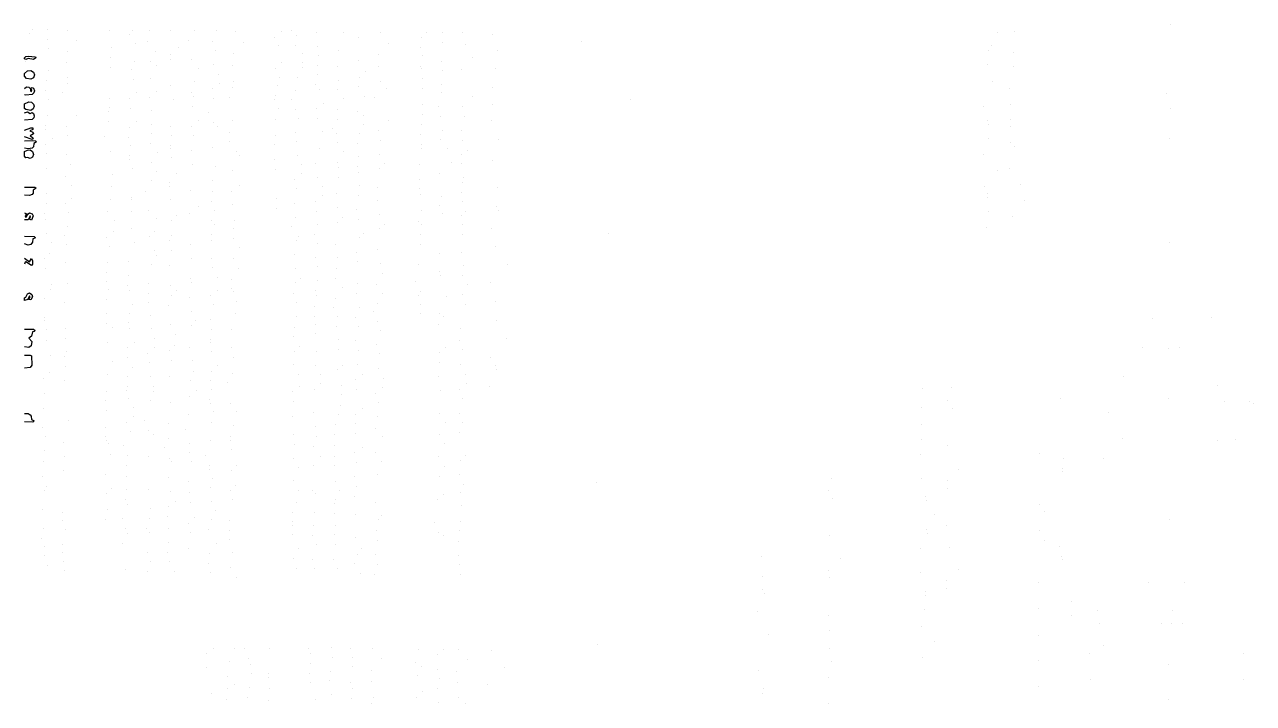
# Model space of a CAD drawing. Header units: inches. Extents: x 0 to 47.5, y 0 to 66.4.
# Drawn here: x 0 to 11.86, y 51.41 to 57.97 of the extents above; entities that cross this region are included whole.
import ezdxf

# ---------------------------------------------------------------- set-up
doc = ezdxf.new("R2010")
doc.units = ezdxf.units.IN
doc.header["$MEASUREMENT"] = 0
doc.layers.add('AIRFOILS_RIBS', color=3, linetype='CONTINUOUS')
doc.layers.add('TAIL_HORIZONTAL', color=4, linetype='CONTINUOUS')

msp = doc.modelspace()

# ---------------------------------------------------------------- linework, layer by layer
at = {"layer": 'AIRFOILS_RIBS'}
for points in [[(0.0778, 57.92), (0.0778, 57.92)], [(0.2249, 57.92), (0.2249, 57.92)], [(0.419, 57.9133), (0.419, 57.9133)], [(0.8191, 57.9067), (0.8191, 57.9067)], [(1.0401, 57.9067), (1.0401, 57.9067)], [(1.2093, 57.9067), (1.2093, 57.9067)], [(1.412, 57.9067), (1.412, 57.9067)], [(1.6393, 57.9067), (1.6393, 57.9067)], [(1.8556, 57.9067), (1.8556, 57.9067)], [(2.0317, 57.9), (2.0317, 57.9)], [(2.4846, 57.9), (2.4846, 57.9)], [(2.5798, 57.9067), (2.5798, 57.9067)], [(0.0433, 57.88), (0.0433, 57.88)], [(0.2199, 57.8267), (0.2199, 57.8267)], [(0.5051, 57.8133), (0.5051, 57.8133)], [(1.0154, 57.8667), (1.0154, 57.8667)], [(1.0734, 57.78), (1.0734, 57.78)], [(1.1905, 57.8), (1.1905, 57.8)], [(1.5859, 57.8133), (1.5859, 57.8133)], [(1.8149, 57.8067), (1.8149, 57.8067)], [(2.1091, 57.7933), (2.1091, 57.7933)], [(2.417, 57.8467), (2.417, 57.8467)], [(2.6275, 57.86), (2.6275, 57.86)], [(2.8184, 57.8933), (2.8184, 57.8933)], [(3.08, 57.8933), (3.08, 57.8933)], [(3.224, 57.84), (3.224, 57.84)], [(3.4353, 57.8933), (3.4353, 57.8933)], [(3.5168, 57.7867), (3.5168, 57.7867)], [(3.8345, 57.84), (3.8345, 57.84)], [(3.8809, 57.8867), (3.8809, 57.8867)], [(4.0303, 57.7933), (4.0303, 57.7933)], [(4.0327, 57.8867), (4.0327, 57.8867)], [(4.2235, 57.8867), (4.2235, 57.8867)], [(4.5167, 57.8733), (4.5167, 57.8733)], [(5.3784, 57.8067), (5.3784, 57.8067)], [(0, 57.647), (0.0133, 57.6588), (0.0333, 57.6624), (0.1067, 57.6556), (0.1101, 57.6467), (0.0867, 57.6311), (0.0333, 57.64), (0.0133, 57.6303), (0, 57.6356)], [(0.2269, 57.7333), (0.2269, 57.7333)], [(0.4139, 57.7067), (0.4139, 57.7067)], [(0.8377, 57.7467), (0.8377, 57.7467)], [(1.2607, 57.7067), (1.2607, 57.7067)], [(1.4127, 57.68), (1.4127, 57.68)], [(1.4899, 57.7467), (1.4899, 57.7467)], [(1.8394, 57.72), (1.8394, 57.72)], [(2.0163, 57.6867), (2.0163, 57.6867)], [(2.4478, 57.76), (2.4478, 57.76)], [(2.6201, 57.7667), (2.6201, 57.7667)], [(2.6816, 57.6867), (2.6816, 57.6867)], [(2.8324, 57.7533), (2.8324, 57.7533)], [(2.8329, 57.6667), (2.8329, 57.6667)], [(3.0273, 57.72), (3.0273, 57.72)], [(3.4149, 57.6733), (3.4149, 57.6733)], [(3.8252, 57.7467), (3.8252, 57.7467)], [(3.8398, 57.6667), (3.8398, 57.6667)], [(4.2548, 57.7733), (4.2548, 57.7733)], [(4.5623, 57.72), (4.5623, 57.72)], [(0.0126, 57.6133), (0.0126, 57.6133)], [(0.4068, 57.6), (0.4068, 57.6)], [(0.8265, 57.6467), (0.8265, 57.6467)], [(0.8323, 57.5533), (0.8323, 57.5533)], [(1.0615, 57.6133), (1.0615, 57.6133)], [(1.2113, 57.6067), (1.2113, 57.6067)], [(1.2724, 57.5733), (1.2724, 57.5733)], [(1.412, 57.6267), (1.412, 57.6267)], [(1.6095, 57.6267), (1.6095, 57.6267)], [(1.6783, 57.5467), (1.6783, 57.5467)], [(1.8247, 57.58), (1.8247, 57.58)], [(2.0096, 57.5733), (2.0096, 57.5733)], [(2.4231, 57.5467), (2.4231, 57.5467)], [(2.4847, 57.6), (2.4847, 57.6)], [(2.6807, 57.5533), (2.6807, 57.5533)], [(2.6853, 57.6), (2.6853, 57.6)], [(2.8263, 57.5733), (2.8263, 57.5733)], [(3.0165, 57.5667), (3.0165, 57.5667)], [(3.2279, 57.62), (3.2279, 57.62)], [(3.417, 57.5667), (3.417, 57.5667)], [(3.8176, 57.5667), (3.8176, 57.5667)], [(3.8358, 57.54), (3.8358, 57.54)], [(4.0204, 57.6067), (4.0204, 57.6067)], [(4.3222, 57.6467), (4.3222, 57.6467)], [(4.5476, 57.54), (4.5476, 57.54)], [(0, 57.4941), (0.0267, 57.5214), (0.06, 57.5226), (0.0867, 57.5058), (0.0956, 57.48), (0.0859, 57.4533), (0.06, 57.4402), (0.02, 57.4468), (0, 57.4688)], [(0.2159, 57.4267), (0.2159, 57.4267)], [(0.2288, 57.5267), (0.2288, 57.5267)], [(0.4138, 57.4533), (0.4138, 57.4533)], [(1.0329, 57.5333), (1.0329, 57.5333)], [(1.0496, 57.44), (1.0496, 57.44)], [(1.2135, 57.4467), (1.2135, 57.4467)], [(1.8756, 57.4867), (1.8756, 57.4867)], [(2.4585, 57.4533), (2.4585, 57.4533)], [(2.6359, 57.46), (2.6359, 57.46)], [(2.8289, 57.4867), (2.8289, 57.4867)], [(3.0282, 57.4267), (3.0282, 57.4267)], [(3.2291, 57.46), (3.2291, 57.46)], [(3.2868, 57.5133), (3.2868, 57.5133)], [(3.4378, 57.42), (3.4378, 57.42)], [(3.8398, 57.4467), (3.8398, 57.4467)], [(4.0363, 57.52), (4.0363, 57.52)], [(4.2227, 57.5333), (4.2227, 57.5333)], [(0.2019, 57.3333), (0.2019, 57.3333)], [(0.3673, 57.3067), (0.3673, 57.3067)], [(0.4167, 57.4), (0.4167, 57.4)], [(1.0785, 57.3067), (1.0785, 57.3067)], [(1.278, 57.32), (1.278, 57.32)], [(1.4099, 57.38), (1.4099, 57.38)], [(1.6128, 57.3133), (1.6128, 57.3133)], [(1.6431, 57.4133), (1.6431, 57.4133)], [(1.8108, 57.3467), (1.8108, 57.3467)], [(1.8805, 57.4), (1.8805, 57.4)], [(2.0077, 57.36), (2.0077, 57.36)], [(2.0151, 57.4133), (2.0151, 57.4133)], [(2.4415, 57.38), (2.4415, 57.38)], [(2.62, 57.3267), (2.62, 57.3267)], [(2.8131, 57.3867), (2.8131, 57.3867)], [(2.8487, 57.34), (2.8487, 57.34)], [(3.0245, 57.34), (3.0245, 57.34)], [(3.2228, 57.3667), (3.2228, 57.3667)], [(3.4946, 57.3533), (3.4946, 57.3533)], [(3.8383, 57.3467), (3.8383, 57.3467)], [(4.0208, 57.3067), (4.0208, 57.3067)], [(4.0229, 57.3867), (4.0229, 57.3867)], [(4.5149, 57.36), (4.5149, 57.36)], [(0, 57.201), (0.04, 57.2212), (0.0667, 57.2186), (0.0867, 57.1999), (0.0927, 57.18), (0.0838, 57.1533), (0.06, 57.1379), (0.0133, 57.1453), (0, 57.1578)], [(0.233, 57.2467), (0.233, 57.2467)], [(0.8192, 57.2533), (0.8192, 57.2533)], [(1.0097, 57.2533), (1.0097, 57.2533)], [(1.2108, 57.2667), (1.2108, 57.2667)], [(1.4348, 57.24), (1.4348, 57.24)], [(1.6283, 57.2733), (1.6283, 57.2733)], [(1.826, 57.2533), (1.826, 57.2533)], [(1.974, 57.2667), (1.974, 57.2667)], [(2.4157, 57.24), (2.4157, 57.24)], [(2.4208, 57.28), (2.4208, 57.28)], [(2.5805, 57.24), (2.5805, 57.24)], [(2.8833, 57.2067), (2.8833, 57.2067)], [(3.0819, 57.2533), (3.0819, 57.2533)], [(3.2814, 57.2733), (3.2814, 57.2733)], [(3.3792, 57.2667), (3.3792, 57.2667)], [(3.8371, 57.1933), (3.8371, 57.1933)], [(4.3198, 57.2733), (4.3198, 57.2733)], [(4.5149, 57.1933), (4.5149, 57.1933)], [(5.8533, 57.2475), (5.8533, 57.2475)], [(0.2187, 57.0933), (0.2187, 57.0933)], [(0.5027, 57.0867), (0.5027, 57.0867)], [(0.8092, 57.1267), (0.8092, 57.1267)], [(0.8187, 57.1667), (0.8187, 57.1667)], [(1.026, 57.16), (1.026, 57.16)], [(1.221, 57.1333), (1.221, 57.1333)], [(1.623, 57.18), (1.623, 57.18)], [(1.7793, 57.12), (1.7793, 57.12)], [(2.4468, 57.1533), (2.4468, 57.1533)], [(2.6144, 57.1467), (2.6144, 57.1467)], [(2.8148, 57.1533), (2.8148, 57.1533)], [(3.018, 57.1467), (3.018, 57.1467)], [(3.2136, 57.1267), (3.2136, 57.1267)], [(3.2755, 57.0867), (3.2755, 57.0867)], [(3.8388, 57.1), (3.8388, 57.1)], [(3.9918, 57.18), (3.9918, 57.18)], [(4.0145, 57.08), (4.0145, 57.08)], [(4.2257, 57.1733), (4.2257, 57.1733)], [(4.2451, 57.08), (4.2451, 57.08)], [(0.2008, 56.9533), (0.2008, 56.9533)], [(0.2048, 56.9933), (0.2048, 56.9933)], [(0.4008, 56.98), (0.4008, 56.98)], [(0.8057, 57.0267), (0.8057, 57.0267)], [(1.0165, 56.9733), (1.0165, 56.9733)], [(1.079, 57.0267), (1.079, 57.0267)], [(1.2285, 57), (1.2285, 57)], [(1.4042, 56.9867), (1.4042, 56.9867)], [(1.6086, 56.9867), (1.6086, 56.9867)], [(1.6779, 57.04), (1.6779, 57.04)], [(1.8192, 57.02), (1.8192, 57.02)], [(1.863, 56.98), (1.863, 56.98)], [(2.0038, 57.04), (2.0038, 57.04)], [(2.4249, 57.0533), (2.4249, 57.0533)], [(2.6449, 57.06), (2.6449, 57.06)], [(2.828, 57.06), (2.828, 57.06)], [(2.9758, 56.9667), (2.9758, 56.9667)], [(3.0245, 57.0533), (3.0245, 57.0533)], [(3.2697, 57), (3.2697, 57)], [(3.515, 57.04), (3.515, 57.04)], [(3.8282, 57), (3.8282, 57)], [(4.0353, 56.9467), (4.0353, 56.9467)], [(4.51, 57.04), (4.51, 57.04)], [(0.2702, 56.8667), (0.2702, 56.8667)], [(0.4136, 56.8933), (0.4136, 56.8933)], [(0.7729, 56.8867), (0.7729, 56.8867)], [(1.0078, 56.88), (1.0078, 56.88)], [(1.2224, 56.9133), (1.2224, 56.9133)], [(1.4227, 56.9), (1.4227, 56.9)], [(1.6275, 56.8933), (1.6275, 56.8933)], [(1.9736, 56.9267), (1.9736, 56.9267)], [(1.9759, 56.8333), (1.9759, 56.8333)], [(2.4195, 56.9), (2.4195, 56.9)], [(2.6114, 56.9267), (2.6114, 56.9267)], [(2.6268, 56.84), (2.6268, 56.84)], [(2.8762, 56.9333), (2.8762, 56.9333)], [(3.0155, 56.9133), (3.0155, 56.9133)], [(3.0242, 56.8267), (3.0242, 56.8267)], [(3.2355, 56.92), (3.2355, 56.92)], [(3.4182, 56.94), (3.4182, 56.94)], [(3.4346, 56.8467), (3.4346, 56.8467)], [(3.8204, 56.9067), (3.8204, 56.9067)], [(4.0179, 56.8533), (4.0179, 56.8533)], [(4.2195, 56.94), (4.2195, 56.94)], [(4.2313, 56.8467), (4.2313, 56.8467)], [(4.579, 56.8533), (4.579, 56.8533)], [(0, 56.7407), (0.0267, 56.7558), (0.0533, 56.7567), (0.0766, 56.74), (0.0874, 56.7133), (0.0768, 56.6867), (0.0533, 56.6735), (0.0267, 56.684), (0.0133, 56.6803), (0, 56.6952)], [(0.2016, 56.8133), (0.2016, 56.8133)], [(0.2122, 56.72), (0.2122, 56.72)], [(0.4063, 56.7133), (0.4063, 56.7133)], [(0.8247, 56.74), (0.8247, 56.74)], [(1.0264, 56.8), (1.0264, 56.8)], [(1.213, 56.82), (1.213, 56.82)], [(1.2794, 56.7333), (1.2794, 56.7333)], [(1.4048, 56.8), (1.4048, 56.8)], [(1.412, 56.7667), (1.412, 56.7667)], [(1.6123, 56.7467), (1.6123, 56.7467)], [(1.8183, 56.78), (1.8183, 56.78)], [(2.0446, 56.74), (2.0446, 56.74)], [(2.4116, 56.8067), (2.4116, 56.8067)], [(2.8452, 56.7733), (2.8452, 56.7733)], [(3.0806, 56.74), (3.0806, 56.74)], [(3.2174, 56.82), (3.2174, 56.82)], [(3.4218, 56.7133), (3.4218, 56.7133)], [(3.8291, 56.7733), (3.8291, 56.7733)], [(3.8354, 56.8133), (3.8354, 56.8133)], [(4.0842, 56.7667), (4.0842, 56.7667)], [(4.2204, 56.7133), (4.2204, 56.7133)], [(4.2787, 56.7533), (4.2787, 56.7533)], [(0.4453, 56.62), (0.4453, 56.62)], [(1.0124, 56.7067), (1.0124, 56.7067)], [(1.0149, 56.6667), (1.0149, 56.6667)], [(1.2206, 56.64), (1.2206, 56.64)], [(1.4165, 56.6867), (1.4165, 56.6867)], [(1.6213, 56.6133), (1.6213, 56.6133)], [(1.841, 56.6), (1.841, 56.6)], [(2.0726, 56.7067), (2.0726, 56.7067)], [(2.4115, 56.66), (2.4115, 56.66)], [(2.6332, 56.7067), (2.6332, 56.7067)], [(2.6761, 56.6133), (2.6761, 56.6133)], [(2.8132, 56.6267), (2.8132, 56.6267)], [(3.0218, 56.6333), (3.0218, 56.6333)], [(3.2107, 56.5933), (3.2107, 56.5933)], [(3.2194, 56.6933), (3.2194, 56.6933)], [(3.4726, 56.6267), (3.4726, 56.6267)], [(3.8162, 56.62), (3.8162, 56.62)], [(4.1195, 56.6333), (4.1195, 56.6333)], [(4.2191, 56.6267), (4.2191, 56.6267)], [(4.517, 56.6533), (4.517, 56.6533)], [(0.2084, 56.5733), (0.2084, 56.5733)], [(0.3965, 56.5), (0.3965, 56.5)], [(0.8446, 56.52), (0.8446, 56.52)], [(1.0394, 56.58), (1.0394, 56.58)], [(1.272, 56.5467), (1.272, 56.5467)], [(1.4714, 56.5333), (1.4714, 56.5333)], [(2.0097, 56.56), (2.0097, 56.56)], [(2.4221, 56.5667), (2.4221, 56.5667)], [(2.6095, 56.4733), (2.6095, 56.4733)], [(2.6758, 56.5267), (2.6758, 56.5267)], [(2.8263, 56.4933), (2.8263, 56.4933)], [(3.0275, 56.5867), (3.0275, 56.5867)], [(3.0338, 56.4933), (3.0338, 56.4933)], [(3.2263, 56.54), (3.2263, 56.54)], [(3.4234, 56.58), (3.4234, 56.58)], [(3.8153, 56.4733), (3.8153, 56.4733)], [(4.0095, 56.5267), (4.0095, 56.5267)], [(4.2397, 56.4867), (4.2397, 56.4867)], [(0.4567, 56.4133), (0.4567, 56.4133)], [(0.8373, 56.4067), (0.8373, 56.4067)], [(1.1689, 56.36), (1.1689, 56.36)], [(1.2264, 56.46), (1.2264, 56.46)], [(1.4017, 56.44), (1.4017, 56.44)], [(1.4031, 56.4), (1.4031, 56.4)], [(1.6, 56.3667), (1.6, 56.3667)], [(1.8177, 56.36), (1.8177, 56.36)], [(1.8184, 56.46), (1.8184, 56.46)], [(2.002, 56.36), (2.002, 56.36)], [(2.0701, 56.4133), (2.0701, 56.4133)], [(2.6298, 56.38), (2.6298, 56.38)], [(2.8741, 56.4), (2.8741, 56.4)], [(3.2297, 56.4133), (3.2297, 56.4133)], [(3.4085, 56.3933), (3.4085, 56.3933)], [(3.8089, 56.38), (3.8089, 56.38)], [(4.2318, 56.44), (4.2318, 56.44)], [(4.5692, 56.3933), (4.5692, 56.3933)], [(0.2103, 56.3333), (0.2103, 56.3333)], [(0.2123, 56.24), (0.2123, 56.24)], [(0.3953, 56.24), (0.3953, 56.24)], [(0.4507, 56.2867), (0.4507, 56.2867)], [(0.8287, 56.2733), (0.8287, 56.2733)], [(1.0333, 56.2739), (1.0333, 56.2739)], [(1.0342, 56.3), (1.0342, 56.3)], [(1.4063, 56.2733), (1.4063, 56.2733)], [(1.8059, 56.26), (1.8059, 56.26)], [(2.4276, 56.2867), (2.4276, 56.2867)], [(2.6027, 56.24), (2.6027, 56.24)], [(2.8065, 56.26), (2.8065, 56.26)], [(2.8785, 56.3133), (2.8785, 56.3133)], [(3.0117, 56.34), (3.0117, 56.34)], [(3.225, 56.3133), (3.225, 56.3133)], [(3.4048, 56.2667), (3.4048, 56.2667)], [(3.8248, 56.3267), (3.8248, 56.3267)], [(4.0231, 56.3067), (4.0231, 56.3067)], [(4.2181, 56.3467), (4.2181, 56.3467)], [(4.2302, 56.26), (4.2302, 56.26)], [(0.1966, 56.14), (0.1966, 56.14)], [(0.4216, 56.1533), (0.4216, 56.1533)], [(0.7978, 56.1667), (0.7978, 56.1667)], [(1.0291, 56.1667), (1.0291, 56.1667)], [(1.1988, 56.1733), (1.1988, 56.1733)], [(1.469, 56.1267), (1.469, 56.1267)], [(1.5964, 56.14), (1.5964, 56.14)], [(1.6772, 56.2133), (1.6772, 56.2133)], [(1.8328, 56.1733), (1.8328, 56.1733)], [(2.0048, 56.2267), (2.0048, 56.2267)], [(2.4306, 56.1933), (2.4306, 56.1933)], [(2.8186, 56.1667), (2.8186, 56.1667)], [(3.0221, 56.2), (3.0221, 56.2)], [(3.2069, 56.18), (3.2069, 56.18)], [(3.4266, 56.1333), (3.4266, 56.1333)], [(3.8333, 56.1733), (3.8333, 56.1733)], [(4.006, 56.22), (4.006, 56.22)], [(4.037, 56.14), (4.037, 56.14)], [(4.2148, 56.1267), (4.2148, 56.1267)], [(4.2587, 56.1667), (4.2587, 56.1667)], [(4.5608, 56.2067), (4.5608, 56.2067)], [(4.58, 56.1673), (4.58, 56.1673)], [(0.1973, 56.0867), (0.1973, 56.0867)], [(0.4139, 56.02), (0.4139, 56.02)], [(0.8658, 56.08), (0.8658, 56.08)], [(1.2702, 56.0933), (1.2702, 56.0933)], [(1.4199, 56.08), (1.4199, 56.08)], [(1.8038, 56.0733), (1.8038, 56.0733)], [(1.83, 56.04), (1.83, 56.04)], [(2.0311, 56.08), (2.0311, 56.08)], [(2.5723, 56.0133), (2.5723, 56.0133)], [(2.6166, 56.1067), (2.6166, 56.1067)], [(2.8298, 56.04), (2.8298, 56.04)], [(3.0177, 56.06), (3.0177, 56.06)], [(3.0687, 56.1067), (3.0687, 56.1067)], [(3.2247, 56.0867), (3.2247, 56.0867)], [(3.479, 56.04), (3.479, 56.04)], [(3.8056, 56.0667), (3.8056, 56.0667)], [(3.8293, 56.0333), (3.8293, 56.0333)], [(4.2321, 56.04), (4.2321, 56.04)], [(4.504, 56), (4.504, 56)], [(0.2091, 55.9533), (0.2091, 55.9533)], [(0.3893, 55.9267), (0.3893, 55.9267)], [(0.7936, 55.9133), (0.7936, 55.9133)], [(0.8571, 55.9667), (0.8571, 55.9667)], [(1.0316, 55.9933), (1.0316, 55.9933)], [(1.2089, 55.92), (1.2089, 55.92)], [(1.2538, 55.9667), (1.2538, 55.9667)], [(1.401, 55.88), (1.401, 55.88)], [(1.4159, 55.9267), (1.4159, 55.9267)], [(1.8004, 55.94), (1.8004, 55.94)], [(1.8091, 55.8867), (1.8091, 55.8867)], [(2.0149, 55.9), (2.0149, 55.9)], [(2.0196, 55.9933), (2.0196, 55.9933)], [(2.6264, 55.8867), (2.6264, 55.8867)], [(2.6408, 55.92), (2.6408, 55.92)], [(2.8007, 55.94), (2.8007, 55.94)], [(3.2312, 55.9067), (3.2312, 55.9067)], [(3.2726, 55.9533), (3.2726, 55.9533)], [(3.4255, 55.9933), (3.4255, 55.9933)], [(3.8219, 55.94), (3.8219, 55.94)], [(4.2297, 55.94), (4.2297, 55.94)], [(5.6327, 55.9533), (5.6327, 55.9533)], [(0.2619, 55.86), (0.2619, 55.86)], [(0.4087, 55.8467), (0.4087, 55.8467)], [(0.8197, 55.8267), (0.8197, 55.8267)], [(1.0631, 55.86), (1.0631, 55.86)], [(1.255, 55.7867), (1.255, 55.7867)], [(1.416, 55.7867), (1.416, 55.7867)], [(1.601, 55.8467), (1.601, 55.8467)], [(2.0728, 55.8133), (2.0728, 55.8133)], [(2.8326, 55.8533), (2.8326, 55.8533)], [(3.0037, 55.8467), (3.0037, 55.8467)], [(3.2088, 55.7667), (3.2088, 55.7667)], [(3.4079, 55.7933), (3.4079, 55.7933)], [(3.8252, 55.8467), (3.8252, 55.8467)], [(4.0062, 55.76), (4.0062, 55.76)], [(4.2164, 55.7667), (4.2164, 55.7667)], [(4.5417, 55.8267), (4.5417, 55.8267)], [(0.1919, 55.7067), (0.1919, 55.7067)], [(0.2403, 55.7533), (0.2403, 55.7533)], [(0.393, 55.6667), (0.393, 55.6667)], [(0.7969, 55.6667), (0.7969, 55.6667)], [(1.006, 55.68), (1.006, 55.68)], [(1.2245, 55.6467), (1.2245, 55.6467)], [(1.2714, 55.74), (1.2714, 55.74)], [(1.4038, 55.64), (1.4038, 55.64)], [(1.6067, 55.7067), (1.6067, 55.7067)], [(1.8016, 55.7067), (1.8016, 55.7067)], [(2.0124, 55.7067), (2.0124, 55.7067)], [(2.6044, 55.7467), (2.6044, 55.7467)], [(2.8043, 55.7133), (2.8043, 55.7133)], [(3.0234, 55.7133), (3.0234, 55.7133)], [(3.2122, 55.68), (3.2122, 55.68)], [(3.4399, 55.66), (3.4399, 55.66)], [(3.8035, 55.6467), (3.8035, 55.6467)], [(4.2406, 55.64), (4.2406, 55.64)], [(4.6584, 55.6533), (4.6584, 55.6533)], [(0.2066, 55.6133), (0.2066, 55.6133)], [(0.7939, 55.5733), (0.7939, 55.5733)], [(0.9993, 55.5467), (0.9993, 55.5467)], [(1.813, 55.62), (1.813, 55.62)], [(1.8586, 55.5267), (1.8586, 55.5267)], [(2.0681, 55.6133), (2.0681, 55.6133)], [(2.617, 55.6133), (2.617, 55.6133)], [(2.8301, 55.6267), (2.8301, 55.6267)], [(3.0101, 55.6133), (3.0101, 55.6133)], [(3.4513, 55.56), (3.4513, 55.56)], [(4.007, 55.58), (4.007, 55.58)], [(4.0155, 55.5467), (4.0155, 55.5467)], [(4.23, 55.5467), (4.23, 55.5467)], [(0.2511, 55.4133), (0.2511, 55.4133)], [(0.2592, 55.46), (0.2592, 55.46)], [(0.413, 55.4667), (0.413, 55.4667)], [(0.7952, 55.4867), (0.7952, 55.4867)], [(0.8072, 55.4067), (0.8072, 55.4067)], [(0.9912, 55.4467), (0.9912, 55.4467)], [(1.1926, 55.4667), (1.1926, 55.4667)], [(1.4126, 55.4467), (1.4126, 55.4467)], [(1.6054, 55.52), (1.6054, 55.52)], [(1.6108, 55.48), (1.6108, 55.48)], [(1.9966, 55.42), (1.9966, 55.42)], [(2.0001, 55.5067), (2.0001, 55.5067)], [(2.6154, 55.4733), (2.6154, 55.4733)], [(2.6662, 55.52), (2.6662, 55.52)], [(2.8287, 55.4933), (2.8287, 55.4933)], [(3.0011, 55.52), (3.0011, 55.52)], [(3.0692, 55.4267), (3.0692, 55.4267)], [(3.2185, 55.4667), (3.2185, 55.4667)], [(3.4003, 55.46), (3.4003, 55.46)], [(3.7696, 55.4867), (3.7696, 55.4867)], [(4.2764, 55.46), (4.2764, 55.46)], [(4.5004, 55.4733), (4.5004, 55.4733)], [(0, 55.3295), (0.0133, 55.3339), (0.0272, 55.3667), (0.0467, 55.3768), (0.0715, 55.36), (0.0776, 55.34), (0.06, 55.3079), (0.0426, 55.3133), (0.0541, 55.34), (0.0467, 55.3473), (0.0327, 55.3133), (0, 55.304)], [(0.1955, 55.32), (0.1955, 55.32)], [(0.7928, 55.3133), (0.7928, 55.3133)], [(1.0175, 55.4), (1.0175, 55.4)], [(1.1949, 55.2867), (1.1949, 55.2867)], [(1.1978, 55.3733), (1.1978, 55.3733)], [(1.414, 55.3533), (1.414, 55.3533)], [(1.4624, 55.4), (1.4624, 55.4)], [(1.597, 55.3333), (1.597, 55.3333)], [(1.7965, 55.3467), (1.7965, 55.3467)], [(1.8659, 55.4), (1.8659, 55.4)], [(2.0137, 55.3867), (2.0137, 55.3867)], [(2.0507, 55.2933), (2.0507, 55.2933)], [(2.6, 55.3733), (2.6, 55.3733)], [(2.8069, 55.4), (2.8069, 55.4)], [(2.8181, 55.3467), (2.8181, 55.3467)], [(3.0049, 55.32), (3.0049, 55.32)], [(3.2028, 55.3667), (3.2028, 55.3667)], [(3.4598, 55.3667), (3.4598, 55.3667)], [(3.8061, 55.3533), (3.8061, 55.3533)], [(3.8175, 55.3933), (3.8175, 55.3933)], [(4.0719, 55.34), (4.0719, 55.34)], [(4.224, 55.36), (4.224, 55.36)], [(4.5488, 55.2933), (4.5488, 55.2933)], [(0.3893, 55.28), (0.3893, 55.28)], [(0.7913, 55.1733), (0.7913, 55.1733)], [(1.0086, 55.18), (1.0086, 55.18)], [(1.0459, 55.2667), (1.0459, 55.2667)], [(1.3925, 55.2533), (1.3925, 55.2533)], [(1.615, 55.2), (1.615, 55.2)], [(1.8279, 55.26), (1.8279, 55.26)], [(2.0333, 55.18), (2.0333, 55.18)], [(2.6271, 55.28), (2.6271, 55.28)], [(2.7983, 55.2467), (2.7983, 55.2467)], [(2.9866, 55.24), (2.9866, 55.24)], [(3.2292, 55.24), (3.2292, 55.24)], [(3.3688, 55.1933), (3.3688, 55.1933)], [(3.4045, 55.2733), (3.4045, 55.2733)], [(3.825, 55.2667), (3.825, 55.2667)], [(3.8259, 55.18), (3.8259, 55.18)], [(4.0091, 55.18), (4.0091, 55.18)], [(4.2601, 55.2667), (4.2601, 55.2667)], [(0.191, 55.14), (0.191, 55.14)], [(0.1942, 55.1067), (0.1942, 55.1067)], [(0.7942, 55.08), (0.7942, 55.08)], [(0.85, 55.0467), (0.85, 55.0467)], [(1.004, 55.0867), (1.004, 55.0867)], [(1.2116, 55.16), (1.2116, 55.16)], [(1.4091, 55.0667), (1.4091, 55.0667)], [(1.6077, 55.06), (1.6077, 55.06)], [(1.6515, 55.1067), (1.6515, 55.1067)], [(1.7982, 55.12), (1.7982, 55.12)], [(2.6084, 55.0467), (2.6084, 55.0467)], [(2.6261, 55.1467), (2.6261, 55.1467)], [(2.7966, 55.1533), (2.7966, 55.1533)], [(2.8132, 55.0733), (2.8132, 55.0733)], [(3.0156, 55.0533), (3.0156, 55.0533)], [(3.0191, 55.1467), (3.0191, 55.1467)], [(3.1986, 55.14), (3.1986, 55.14)], [(3.2215, 55.0533), (3.2215, 55.0533)], [(3.4061, 55.1), (3.4061, 55.1)], [(3.9998, 55.0667), (3.9998, 55.0667)], [(4.0405, 55.1467), (4.0405, 55.1467)], [(4.5553, 55.1133), (4.5553, 55.1133)], [(0.2092, 55.02), (0.2092, 55.02)], [(0.3912, 54.94), (0.3912, 54.94)], [(0.399, 55.0333), (0.399, 55.0333)], [(1.0126, 55.0333), (1.0126, 55.0333)], [(1.2259, 55.0333), (1.2259, 55.0333)], [(1.2582, 54.9333), (1.2582, 54.9333)], [(1.459, 54.9733), (1.459, 54.9733)], [(1.8021, 55.0267), (1.8021, 55.0267)], [(1.9955, 55.0267), (1.9955, 55.0267)], [(2.5975, 54.9533), (2.5975, 54.9533)], [(2.8044, 54.9867), (2.8044, 54.9867)], [(3.4316, 55.0133), (3.4316, 55.0133)], [(4.209, 55.0333), (4.209, 55.0333)], [(4.6524, 54.9333), (4.6524, 54.9333)], [(0.2116, 54.92), (0.2116, 54.92)], [(0.803, 54.8933), (0.803, 54.8933)], [(0.994, 54.8467), (0.994, 54.8467)], [(1.0629, 54.9), (1.0629, 54.9)], [(1.2536, 54.8467), (1.2536, 54.8467)], [(1.3947, 54.82), (1.3947, 54.82)], [(1.4515, 54.8667), (1.4515, 54.8667)], [(1.5912, 54.8533), (1.5912, 54.8533)], [(1.7933, 54.9267), (1.7933, 54.9267)], [(1.797, 54.8933), (1.797, 54.8933)], [(1.8035, 54.8133), (1.8035, 54.8133)], [(1.9952, 54.8467), (1.9952, 54.8467)], [(2.6066, 54.8133), (2.6066, 54.8133)], [(2.6522, 54.86), (2.6522, 54.86)], [(2.8191, 54.8133), (2.8191, 54.8133)], [(3.0262, 54.8333), (3.0262, 54.8333)], [(3.0264, 54.9267), (3.0264, 54.9267)], [(3.1991, 54.9133), (3.1991, 54.9133)], [(3.2189, 54.82), (3.2189, 54.82)], [(3.3978, 54.88), (3.3978, 54.88)], [(4.0636, 54.8467), (4.0636, 54.8467)], [(4.2008, 54.9133), (4.2008, 54.9133)], [(4.2252, 54.8267), (4.2252, 54.8267)], [(0.2533, 54.7733), (0.2533, 54.7733)], [(0.3837, 54.76), (0.3837, 54.76)], [(0.4043, 54.8067), (0.4043, 54.8067)], [(0.8505, 54.7133), (0.8505, 54.7133)], [(0.9959, 54.7533), (0.9959, 54.7533)], [(1.191, 54.7933), (1.191, 54.7933)], [(1.2094, 54.7), (1.2094, 54.7)], [(1.4172, 54.7267), (1.4172, 54.7267)], [(1.6174, 54.72), (1.6174, 54.72)], [(2.0182, 54.7533), (2.0182, 54.7533)], [(3.4226, 54.7867), (3.4226, 54.7867)], [(4.0025, 54.7067), (4.0025, 54.7067)], [(4.005, 54.8), (4.005, 54.8)], [(4.4942, 54.7533), (4.4942, 54.7533)], [(0.2425, 54.6067), (0.2425, 54.6067)], [(0.3971, 54.6667), (0.3971, 54.6667)], [(0.7966, 54.5867), (0.7966, 54.5867)], [(0.9968, 54.5733), (0.9968, 54.5733)], [(1.0465, 54.66), (1.0465, 54.66)], [(1.2194, 54.5733), (1.2194, 54.5733)], [(1.3977, 54.5733), (1.3977, 54.5733)], [(1.6333, 54.62), (1.6333, 54.62)], [(1.7998, 54.62), (1.7998, 54.62)], [(1.8609, 54.6733), (1.8609, 54.6733)], [(2.0064, 54.6), (2.0064, 54.6)], [(2.5948, 54.6867), (2.5948, 54.6867)], [(2.6466, 54.5933), (2.6466, 54.5933)], [(2.8077, 54.68), (2.8077, 54.68)], [(2.8595, 54.5867), (2.8595, 54.5867)], [(3.0162, 54.6333), (3.0162, 54.6333)], [(3.0655, 54.68), (3.0655, 54.68)], [(3.2104, 54.6867), (3.2104, 54.6867)], [(3.2622, 54.5933), (3.2622, 54.5933)], [(3.4136, 54.6467), (3.4136, 54.6467)], [(4.2107, 54.6867), (4.2107, 54.6867)], [(4.2615, 54.5933), (4.2615, 54.5933)], [(4.5429, 54.68), (4.5429, 54.68)], [(4.56, 54.6401), (4.56, 54.6401)], [(0.1806, 54.5533), (0.1806, 54.5533)], [(0.3862, 54.5333), (0.3862, 54.5333)], [(0.9904, 54.4733), (0.9904, 54.4733)], [(1.2454, 54.4733), (1.2454, 54.4733)], [(1.5984, 54.5267), (1.5984, 54.5267)], [(1.794, 54.5267), (1.794, 54.5267)], [(1.9598, 54.5067), (1.9598, 54.5067)], [(2.6573, 54.4733), (2.6573, 54.4733)], [(2.8612, 54.5), (2.8612, 54.5)], [(3.063, 54.48), (3.063, 54.48)], [(3.198, 54.54), (3.198, 54.54)], [(3.4574, 54.46), (3.4574, 54.46)], [(3.4683, 54.5533), (3.4683, 54.5533)], [(3.9978, 54.5667), (3.9978, 54.5667)], [(4.2626, 54.5), (4.2626, 54.5)], [(4.4923, 54.4733), (4.4923, 54.4733)], [(0.1884, 54.4067), (0.1884, 54.4067)], [(0.793, 54.4267), (0.793, 54.4267)], [(0.9881, 54.4333), (0.9881, 54.4333)], [(1.0027, 54.36), (1.0027, 54.36)], [(1.2444, 54.4267), (1.2444, 54.4267)], [(1.594, 54.38), (1.594, 54.38)], [(1.6591, 54.4333), (1.6591, 54.4333)], [(1.7872, 54.3467), (1.7872, 54.3467)], [(1.8081, 54.4467), (1.8081, 54.4467)], [(2.59, 54.42), (2.59, 54.42)], [(2.797, 54.4467), (2.797, 54.4467)], [(3.059, 54.3933), (3.059, 54.3933)], [(3.2082, 54.4467), (3.2082, 54.4467)], [(3.3925, 54.4067), (3.3925, 54.4067)], [(4.0199, 54.4333), (4.0199, 54.4333)], [(4.1965, 54.4467), (4.1965, 54.4467)], [(4.2316, 54.36), (4.2316, 54.36)], [(0.186, 54.26), (0.186, 54.26)], [(0.7835, 54.3333), (0.7835, 54.3333)], [(0.7951, 54.24), (0.7951, 54.24)], [(1.0506, 54.2667), (1.0506, 54.2667)], [(1.2134, 54.3333), (1.2134, 54.3333)], [(1.4097, 54.32), (1.4097, 54.32)], [(1.7993, 54.3133), (1.7993, 54.3133)], [(1.8242, 54.2267), (1.8242, 54.2267)], [(1.9842, 54.3133), (1.9842, 54.3133)], [(2.0466, 54.2333), (2.0466, 54.2333)], [(2.5998, 54.3267), (2.5998, 54.3267)], [(2.789, 54.22), (2.789, 54.22)], [(3.0528, 54.2867), (3.0528, 54.2867)], [(3.2618, 54.26), (3.2618, 54.26)], [(3.4188, 54.32), (3.4188, 54.32)], [(0.428, 54.14), (0.428, 54.14)], [(0.9838, 54.1267), (0.9838, 54.1267)], [(1.0541, 54.18), (1.0541, 54.18)], [(1.155, 54.14), (1.155, 54.14)], [(1.3886, 54.1133), (1.3886, 54.1133)], [(1.5865, 54.2067), (1.5865, 54.2067)], [(1.8053, 54.1267), (1.8053, 54.1267)], [(2.0188, 54.1), (2.0188, 54.1)], [(2.5862, 54.18), (2.5862, 54.18)], [(3.0064, 54.1067), (3.0064, 54.1067)], [(3.0263, 54.2067), (3.0263, 54.2067)], [(3.1962, 54.1133), (3.1962, 54.1133)], [(3.1981, 54.2067), (3.1981, 54.2067)], [(3.4077, 54.18), (3.4077, 54.18)], [(4.0101, 54.2133), (4.0101, 54.2133)], [(4.0645, 54.1267), (4.0645, 54.1267)], [(4.1956, 54.2133), (4.1956, 54.2133)], [(4.2259, 54.1267), (4.2259, 54.1267)], [(0.1777, 54.08), (0.1777, 54.08)], [(0.2054, 53.9933), (0.2054, 53.9933)], [(0.779, 53.9867), (0.779, 53.9867)], [(0.7851, 54.08), (0.7851, 54.08)], [(1.0228, 54.04), (1.0228, 54.04)], [(1.2002, 54.0467), (1.2002, 54.0467)], [(1.2424, 54.0067), (1.2424, 54.0067)], [(1.5525, 54.06), (1.5525, 54.06)], [(1.9834, 53.9933), (1.9834, 53.9933)], [(2.5952, 54.0067), (2.5952, 54.0067)], [(2.8055, 54.0867), (2.8055, 54.0867)], [(2.8192, 53.9933), (2.8192, 53.9933)], [(2.9931, 54.0133), (2.9931, 54.0133)], [(3.1922, 54.02), (3.1922, 54.02)], [(3.3901, 54.0667), (3.3901, 54.0667)], [(3.4542, 53.9867), (3.4542, 53.9867)], [(4.0035, 54.0067), (4.0035, 54.0067)], [(4.1972, 54.0267), (4.1972, 54.0267)], [(0.3743, 53.9333), (0.3743, 53.9333)], [(0.7875, 53.9533), (0.7875, 53.9533)], [(0.8093, 53.92), (0.8093, 53.92)], [(0.9552, 53.9), (0.9552, 53.9)], [(1.3555, 53.88), (1.3555, 53.88)], [(1.3896, 53.9733), (1.3896, 53.9733)], [(1.5875, 53.9267), (1.5875, 53.9267)], [(1.7971, 53.9533), (1.7971, 53.9533)], [(1.9892, 53.9533), (1.9892, 53.9533)], [(1.9967, 53.86), (1.9967, 53.86)], [(2.6053, 53.9133), (2.6053, 53.9133)], [(2.7908, 53.8933), (2.7908, 53.8933)], [(2.9908, 53.9), (2.9908, 53.9)], [(3.2581, 53.8867), (3.2581, 53.8867)], [(4.0576, 53.92), (4.0576, 53.92)], [(0.1875, 53.7533), (0.1875, 53.7533)], [(0.1931, 53.8533), (0.1931, 53.8533)], [(0.3839, 53.8), (0.3839, 53.8)], [(0.8334, 53.82), (0.8334, 53.82)], [(0.9968, 53.8067), (0.9968, 53.8067)], [(1.1967, 53.8), (1.1967, 53.8)], [(1.3979, 53.78), (1.3979, 53.78)], [(1.416, 53.7467), (1.416, 53.7467)], [(1.596, 53.8333), (1.596, 53.8333)], [(1.6128, 53.7467), (1.6128, 53.7467)], [(1.7468, 53.8067), (1.7468, 53.8067)], [(2.5953, 53.7733), (2.5953, 53.7733)], [(2.8545, 53.8), (2.8545, 53.8)], [(2.9956, 53.8), (2.9956, 53.8)], [(3.1891, 53.8333), (3.1891, 53.8333)], [(3.3912, 53.84), (3.3912, 53.84)], [(3.4476, 53.7467), (3.4476, 53.7467)], [(3.9969, 53.7933), (3.9969, 53.7933)], [(4.2075, 53.76), (4.2075, 53.76)], [(4.2551, 53.8067), (4.2551, 53.8067)], [(0.3743, 53.6667), (0.3743, 53.6667)], [(0.7777, 53.6267), (0.7777, 53.6267)], [(0.9803, 53.7067), (0.9803, 53.7067)], [(1.7814, 53.7067), (1.7814, 53.7067)], [(1.7882, 53.6733), (1.7882, 53.6733)], [(2.0013, 53.6667), (2.0013, 53.6667)], [(2.049, 53.7133), (2.049, 53.7133)], [(2.6449, 53.6867), (2.6449, 53.6867)], [(2.7929, 53.7067), (2.7929, 53.7067)], [(2.992, 53.7067), (2.992, 53.7067)], [(3.2053, 53.74), (3.2053, 53.74)], [(4.0583, 53.7), (4.0583, 53.7)], [(0.1754, 53.6), (0.1754, 53.6)], [(0.2108, 53.5067), (0.2108, 53.5067)], [(0.9811, 53.6), (0.9811, 53.6)], [(1.3908, 53.5933), (1.3908, 53.5933)], [(1.5844, 53.56), (1.5844, 53.56)], [(1.811, 53.5867), (1.811, 53.5867)], [(2.039, 53.5133), (2.039, 53.5133)], [(2.5976, 53.5667), (2.5976, 53.5667)], [(3, 53.56), (3, 53.56)], [(3.1855, 53.6), (3.1855, 53.6)], [(3.2045, 53.5067), (3.2045, 53.5067)], [(3.4062, 53.62), (3.4062, 53.62)], [(4.0015, 53.6067), (4.0015, 53.6067)], [(4.2028, 53.62), (4.2028, 53.62)], [(4.2403, 53.5267), (4.2403, 53.5267)], [(5.5198, 53.5467), (5.5198, 53.5467)], [(7.7873, 53.5867), (7.7873, 53.5867)], [(0.1919, 53.4733), (0.1919, 53.4733)], [(0.7885, 53.44), (0.7885, 53.44)], [(0.8374, 53.4867), (0.8374, 53.4867)], [(0.9786, 53.3867), (0.9786, 53.3867)], [(0.9821, 53.48), (0.9821, 53.48)], [(1.1925, 53.48), (1.1925, 53.48)], [(1.4059, 53.46), (1.4059, 53.46)], [(1.5935, 53.4467), (1.5935, 53.4467)], [(1.7996, 53.5), (1.7996, 53.5)], [(1.9843, 53.4667), (1.9843, 53.4667)], [(2.6403, 53.4733), (2.6403, 53.4733)], [(2.7835, 53.4733), (2.7835, 53.4733)], [(2.8039, 53.44), (2.8039, 53.44)], [(3.0444, 53.4733), (3.0444, 53.4733)], [(3.1832, 53.4133), (3.1832, 53.4133)], [(4.0484, 53.4267), (4.0484, 53.4267)], [(4.2098, 53.4467), (4.2098, 53.4467)], [(7.7628, 53.4667), (7.7628, 53.4667)], [(7.8032, 53.3933), (7.8032, 53.3933)], [(0.1702, 53.2867), (0.1702, 53.2867)], [(0.8004, 53.2867), (0.8004, 53.2867)], [(0.9931, 53.3333), (0.9931, 53.3333)], [(1.2148, 53.2933), (1.2148, 53.2933)], [(1.3917, 53.3133), (1.3917, 53.3133)], [(1.4525, 53.3667), (1.4525, 53.3667)], [(1.5999, 53.3533), (1.5999, 53.3533)], [(1.8024, 53.3667), (1.8024, 53.3667)], [(1.8399, 53.2733), (1.8399, 53.2733)], [(2.0079, 53.38), (2.0079, 53.38)], [(2.6213, 53.3533), (2.6213, 53.3533)], [(2.9906, 53.34), (2.9906, 53.34)], [(2.9996, 53.38), (2.9996, 53.38)], [(3.3883, 53.3533), (3.3883, 53.3533)], [(3.991, 53.38), (3.991, 53.38)], [(4.2167, 53.32), (4.2167, 53.32)], [(0.3648, 53.18), (0.3648, 53.18)], [(0.366, 53.2533), (0.366, 53.2533)], [(0.7778, 53.1867), (0.7778, 53.1867)], [(0.9453, 53.2), (0.9453, 53.2)], [(1.208, 53.2), (1.208, 53.2)], [(1.3793, 53.22), (1.3793, 53.22)], [(1.5785, 53.1533), (1.5785, 53.1533)], [(1.6408, 53.2067), (1.6408, 53.2067)], [(1.8067, 53.1933), (1.8067, 53.1933)], [(1.9767, 53.18), (1.9767, 53.18)], [(2.5862, 53.1667), (2.5862, 53.1667)], [(2.5887, 53.26), (2.5887, 53.26)], [(2.7997, 53.2533), (2.7997, 53.2533)], [(2.9908, 53.2467), (2.9908, 53.2467)], [(3.1927, 53.24), (3.1927, 53.24)], [(3.4193, 53.1867), (3.4193, 53.1867)], [(3.4468, 53.2267), (3.4468, 53.2267)], [(3.9542, 53.16), (3.9542, 53.16)], [(4.2097, 53.1733), (4.2097, 53.1733)], [(0.1796, 53.1), (0.1796, 53.1)], [(0.3925, 53.0933), (0.3925, 53.0933)], [(0.9758, 53.1), (0.9758, 53.1)], [(0.9968, 53.0533), (0.9968, 53.0533)], [(1.1763, 53.1), (1.1763, 53.1)], [(1.203, 53.0667), (1.203, 53.0667)], [(1.3854, 53.1067), (1.3854, 53.1067)], [(1.6056, 53.0667), (1.6056, 53.0667)], [(1.7772, 53.0933), (1.7772, 53.0933)], [(1.981, 53.0867), (1.981, 53.0867)], [(2.5839, 53.1267), (2.5839, 53.1267)], [(2.5882, 53.0467), (2.5882, 53.0467)], [(2.7797, 53.0333), (2.7797, 53.0333)], [(2.7859, 53.1267), (2.7859, 53.1267)], [(2.9905, 53.04), (2.9905, 53.04)], [(3.0033, 53.1333), (3.0033, 53.1333)], [(3.3939, 53.0867), (3.3939, 53.0867)], [(3.992, 53.0667), (3.992, 53.0667)], [(4.0466, 53.0333), (4.0466, 53.0333)], [(4.1984, 53.08), (4.1984, 53.08)], [(7.7694, 53.0333), (7.7694, 53.0333)], [(0.1639, 53.0067), (0.1639, 53.0067)], [(0.1915, 52.9267), (0.1915, 52.9267)], [(0.3636, 52.9467), (0.3636, 52.9467)], [(0.9447, 52.9533), (0.9447, 52.9533)], [(1.3933, 52.9667), (1.3933, 52.9667)], [(1.5839, 52.9133), (1.5839, 52.9133)], [(1.8523, 52.96), (1.8523, 52.96)], [(1.9774, 53), (1.9774, 53)], [(2.6452, 52.9133), (2.6452, 52.9133)], [(2.8167, 52.9467), (2.8167, 52.9467)], [(3.0015, 52.9467), (3.0015, 52.9467)], [(3.1962, 53.0133), (3.1962, 53.0133)], [(3.4062, 52.9867), (3.4062, 52.9867)], [(4.186, 52.98), (4.186, 52.98)], [(0.1899, 52.84), (0.1899, 52.84)], [(0.3639, 52.8667), (0.3639, 52.8667)], [(1.1843, 52.8733), (1.1843, 52.8733)], [(1.384, 52.8667), (1.384, 52.8667)], [(1.7808, 52.86), (1.7808, 52.86)], [(2.0026, 52.8733), (2.0026, 52.8733)], [(2.5949, 52.8133), (2.5949, 52.8133)], [(2.7842, 52.8067), (2.7842, 52.8067)], [(2.9793, 52.8067), (2.9793, 52.8067)], [(3.2144, 52.8533), (3.2144, 52.8533)], [(3.2526, 52.9067), (3.2526, 52.9067)], [(3.3858, 52.8467), (3.3858, 52.8467)], [(4.1901, 52.84), (4.1901, 52.84)], [(7.1168, 52.8333), (7.1168, 52.8333)], [(7.873, 52.8133), (7.873, 52.8133)], [(0.2169, 52.7467), (0.2169, 52.7467)], [(0.3718, 52.78), (0.3718, 52.78)], [(0.3862, 52.7), (0.3862, 52.7)], [(0.9756, 52.7067), (0.9756, 52.7067)], [(1.1868, 52.6867), (1.1868, 52.6867)], [(1.2191, 52.78), (1.2191, 52.78)], [(1.3976, 52.78), (1.3976, 52.78)], [(1.4447, 52.6867), (1.4447, 52.6867)], [(1.7745, 52.7667), (1.7745, 52.7667)], [(1.7989, 52.68), (1.7989, 52.68)], [(1.9923, 52.7267), (1.9923, 52.7267)], [(2.6231, 52.72), (2.6231, 52.72)], [(2.8018, 52.72), (2.8018, 52.72)], [(3.0178, 52.72), (3.0178, 52.72)], [(3.1839, 52.76), (3.1839, 52.76)], [(3.4043, 52.7533), (3.4043, 52.7533)], [(4.2026, 52.7533), (4.2026, 52.7533)], [(7.763, 52.7), (7.763, 52.7)], [(2.0414, 52.6333), (2.0414, 52.6333)], [(3.243, 52.6667), (3.243, 52.6667)], [(3.3766, 52.6533), (3.3766, 52.6533)], [(4.2083, 52.66), (4.2083, 52.66)], [(7.1235, 52.64), (7.1235, 52.64)], [(7.773, 52.6267), (7.773, 52.6267)], [(7.1247, 52.5133), (7.1247, 52.5133)], [(7.14, 52.4738), (7.14, 52.4738)], [(7.0758, 52.3), (7.0758, 52.3)], [(7.7645, 52.26), (7.7645, 52.26)], [(7.7667, 52.1133), (7.7667, 52.1133)], [(5.5329, 51.9867), (5.5329, 51.9867)], [(7.1814, 52.08), (7.1814, 52.08)], [(1.7598, 51.8933), (1.7598, 51.8933)], [(1.8254, 51.9467), (1.8254, 51.9467)], [(2.0287, 51.9467), (2.0287, 51.9467)], [(2.1246, 51.94), (2.1246, 51.94)], [(2.1659, 51.8467), (2.1659, 51.8467)], [(2.3658, 51.94), (2.3658, 51.94)], [(2.745, 51.9467), (2.745, 51.9467)], [(2.7576, 51.8933), (2.7576, 51.8933)], [(2.9653, 51.9533), (2.9653, 51.9533)], [(2.9708, 51.86), (2.9708, 51.86)], [(3.1487, 51.9467), (3.1487, 51.9467)], [(3.1691, 51.86), (3.1691, 51.86)], [(3.3598, 51.9467), (3.3598, 51.9467)], [(3.4428, 51.8467), (3.4428, 51.8467)], [(3.806, 51.9333), (3.806, 51.9333)], [(3.9879, 51.8867), (3.9879, 51.8867)], [(4.0427, 51.9333), (4.0427, 51.9333)], [(4.1898, 51.9333), (4.1898, 51.9333)], [(4.5063, 51.9267), (4.5063, 51.9267)], [(7.7727, 51.9467), (7.7727, 51.9467)], [(1.7526, 51.76), (1.7526, 51.76)], [(1.9828, 51.8133), (1.9828, 51.8133)], [(2.1833, 51.7933), (2.1833, 51.7933)], [(2.7622, 51.8), (2.7622, 51.8)], [(3.1632, 51.7667), (3.1632, 51.7667)], [(3.3454, 51.7333), (3.3454, 51.7333)], [(3.7749, 51.8067), (3.7749, 51.8067)], [(3.8299, 51.7733), (3.8299, 51.7733)], [(3.9847, 51.74), (3.9847, 51.74)], [(4.2794, 51.8333), (4.2794, 51.8333)], [(4.6299, 51.76), (4.6299, 51.76)], [(7.0833, 51.7333), (7.0833, 51.7333)], [(7.7896, 51.8133), (7.7896, 51.8133)], [(1.9565, 51.6733), (1.9565, 51.6733)], [(2.1923, 51.7), (2.1923, 51.7)], [(2.354, 51.7067), (2.354, 51.7067)], [(2.3581, 51.66), (2.3581, 51.66)], [(2.752, 51.7067), (2.752, 51.7067)], [(2.7599, 51.6133), (2.7599, 51.6133)], [(2.9455, 51.6333), (2.9455, 51.6333)], [(2.9498, 51.72), (2.9498, 51.72)], [(3.1513, 51.6133), (3.1513, 51.6133)], [(3.3455, 51.6267), (3.3455, 51.6267)], [(3.7951, 51.68), (3.7951, 51.68)], [(4.0033, 51.6533), (4.0033, 51.6533)], [(4.174, 51.72), (4.174, 51.72)], [(4.18, 51.62), (4.18, 51.62)], [(7.7631, 51.6667), (7.7631, 51.6667)], [(1.7998, 51.5133), (1.7998, 51.5133)], [(1.962, 51.5533), (1.962, 51.5533)], [(2.0257, 51.6), (2.0257, 51.6)], [(2.175, 51.5667), (2.175, 51.5667)], [(2.364, 51.56), (2.364, 51.56)], [(2.9585, 51.5), (2.9585, 51.5)], [(3.1679, 51.56), (3.1679, 51.56)], [(3.8439, 51.5267), (3.8439, 51.5267)], [(3.9831, 51.56), (3.9831, 51.56)], [(4.468, 51.5933), (4.468, 51.5933)], [(7.12, 51.5073), (7.12, 51.5073)], [(7.138, 51.5533), (7.138, 51.5533)], [(1.9503, 51.4533), (1.9503, 51.4533)], [(2.1565, 51.4667), (2.1565, 51.4667)], [(2.3583, 51.44), (2.3583, 51.44)], [(2.8043, 51.4533), (2.8043, 51.4533)], [(3.1582, 51.46), (3.1582, 51.46)], [(3.3451, 51.4133), (3.3451, 51.4133)], [(3.3639, 51.4667), (3.3639, 51.4667)], [(3.7853, 51.4733), (3.7853, 51.4733)], [(3.994, 51.4267), (3.994, 51.4267)], [(4.1911, 51.4733), (4.1911, 51.4733)], [(4.2532, 51.4133), (4.2532, 51.4133)], [(7.7644, 51.4133), (7.7644, 51.4133)]]:
    msp.add_lwpolyline(points, close=True, dxfattribs=at)
for points in [[(0, 57.35), (0.02, 57.3658), (0.04, 57.3634), (0.0587, 57.3467), (0.0569, 57.3267), (0.0667, 57.3195), (0.0712, 57.3333), (0.0604, 57.3533), (0.0733, 57.3597), (0.0867, 57.3526), (0.0951, 57.3267), (0.0908, 57.3067), (0.0733, 57.2918), (0.0133, 57.2841), (0, 57.2896)], [(0, 57.1133), (0.0267, 57.1241), (0.0533, 57.1097), (0.0733, 57.1179), (0.0874, 57.1067), (0.092, 57.0867), (0.0886, 57.0667), (0.0733, 57.0507), (0, 57.0439)], [(0, 56.9469), (0.06, 56.9697), (0.08, 56.9694), (0.08, 56.9551), (0.0508, 56.94), (0.0795, 56.9267), (0.0854, 56.9133), (0.0538, 56.8933), (0.0825, 56.8733), (0.0733, 56.857), (0, 56.8822)], [(0, 56.8432), (0.0733, 56.8487), (0.1067, 56.8449), (0.1159, 56.8333), (0.0898, 56.82), (0.0847, 56.7867), (0.0733, 56.7739), (0.0333, 56.7684), (0, 56.7752)], [(0, 56.3963), (0.1, 56.3956), (0.1106, 56.3867), (0.0833, 56.3667), (0.0823, 56.34), (0.0733, 56.3259), (0.0467, 56.3174), (0, 56.321)], [(0, 56.1491), (0.0188, 56.14), (0.0062, 56.12), (0.0133, 56.1036), (0.0336, 56.14), (0.0467, 56.1485), (0.0733, 56.1412), (0.083, 56.12), (0.0667, 56.0773), (0.0485, 56.0867), (0.058, 56.1133), (0.0533, 56.1205), (0.0333, 56.081), (0, 56.0817)], [(0, 55.9244), (0.0933, 55.9215), (0.1069, 55.9067), (0.08, 55.8975), (0.0769, 55.8667), (0.06, 55.8445), (0.0333, 55.8374), (0, 55.8488)], [(0, 55.7131), (0.0467, 55.6774), (0.0667, 55.7076), (0.0779, 55.6867), (0.0761, 55.6533), (0.0667, 55.6407), (0.0133, 55.6755), (0.0042, 55.6733), (0, 55.6522)], [(0, 55.0268), (0.0867, 55.0248), (0.1018, 55.0133), (0.0933, 55.0033), (0.0759, 55), (0.0682, 54.96), (0.0426, 54.94), (0.0715, 54.9067), (0.065, 54.8667), (0.04, 54.8502), (0, 54.856)], [(0, 54.7762), (0.0533, 54.7755), (0.0667, 54.7684), (0.0715, 54.68), (0.0533, 54.6553), (0, 54.6504)], [(0, 54.2115), (0.0333, 54.2121), (0.0533, 54.2007), (0.0633, 54.1867), (0.0662, 54.1533), (0.0933, 54.14), (0.08, 54.1285), (0, 54.1304)]]:
    msp.add_lwpolyline(points, dxfattribs=at)
at = {"layer": 'TAIL_HORIZONTAL'}
for points in [[(9.5557, 57.9), (9.5557, 57.9)], [(11.0618, 57.9667), (11.0618, 57.9667)], [(9.3908, 57.8933), (9.3908, 57.8933)], [(9.3067, 57.7149), (9.3067, 57.7149)], [(9.331, 57.76), (9.331, 57.76)], [(9.5516, 57.7), (9.5516, 57.7)], [(9.2965, 57.58), (9.2965, 57.58)], [(9.5425, 57.5667), (9.5425, 57.5667)], [(9.3478, 57.42), (9.3478, 57.42)], [(9.5122, 57.3467), (9.5122, 57.3467)], [(9.5179, 57.1933), (9.5179, 57.1933)], [(11.0267, 57.3001), (11.0267, 57.3001)], [(9.2543, 57.1733), (9.2543, 57.1733)], [(11.0581, 57.16), (11.0581, 57.16)], [(9.3001, 57.04), (9.3001, 57.04)], [(9.3067, 57.0008), (9.3067, 57.0008)], [(9.5144, 57.0533), (9.5144, 57.0533)], [(9.5179, 56.9867), (9.5179, 56.9867)], [(9.3028, 56.8667), (9.3028, 56.8667)], [(9.5178, 56.8267), (9.5178, 56.8267)], [(11.0514, 56.8667), (11.0514, 56.8667)], [(9.2546, 56.7133), (9.2546, 56.7133)], [(9.5533, 56.788), (9.5533, 56.788)], [(9.391, 56.5533), (9.391, 56.5533)], [(9.5126, 56.58), (9.5126, 56.58)], [(9.2634, 56.4), (9.2634, 56.4)], [(9.6187, 56.42), (9.6187, 56.42)], [(9.2945, 56.3333), (9.2945, 56.3333)], [(9.3, 56.2936), (9.3, 56.2936)], [(9.6509, 56.2667), (9.6509, 56.2667)], [(9.3033, 56.16), (9.3033, 56.16)], [(9.2848, 56.0067), (9.2848, 56.0067)], [(9.5342, 56.1133), (9.5342, 56.1133)], [(11.0572, 55.8667), (11.0572, 55.8667)], [(10.8933, 55.1335), (10.8933, 55.1335)], [(11.46, 55.14), (11.46, 55.14)], [(10.7933, 54.8475), (10.7933, 54.8475)], [(11.0467, 54.8387), (11.0467, 54.8387)], [(11.1533, 54.8468), (11.1533, 54.8468)], [(8.6648, 54.4533), (8.6648, 54.4533)], [(8.9461, 54.46), (8.9461, 54.46)], [(10.6133, 54.568), (10.6133, 54.568)], [(11.52, 54.4802), (11.52, 54.4802)], [(8.9133, 54.34), (8.9133, 54.34)], [(10, 54.3538), (10, 54.3538)], [(11.0467, 54.3573), (11.0467, 54.3573)], [(8.6596, 54.2733), (8.6596, 54.2733)], [(8.9561, 54.26), (8.9561, 54.26)], [(10.46, 54.2211), (10.46, 54.2211)], [(11.58, 54.3293), (11.58, 54.3293)], [(11.8267, 54.3253), (11.8267, 54.3253)], [(11.8634, 54.3067), (11.8634, 54.3067)], [(8.6603, 54.1067), (8.6603, 54.1067)], [(8.662, 53.96), (8.662, 53.96)], [(8.9107, 53.9), (8.9107, 53.9)], [(10.6, 53.9751), (10.6, 53.9751)], [(11.52, 53.9538), (11.52, 53.9538)], [(11.6933, 53.9601), (11.6933, 53.9601)], [(8.6533, 53.82), (8.6533, 53.82)], [(9.8001, 53.8267), (9.8001, 53.8267)], [(10.0333, 53.7803), (10.0333, 53.7803)], [(10.4133, 53.7745), (10.4133, 53.7745)], [(9.0128, 53.6733), (9.0128, 53.6733)], [(10.02, 53.6476), (10.02, 53.6476)], [(10.0238, 53.68), (10.0238, 53.68)], [(8.6549, 53.5867), (8.6549, 53.5867)], [(8.9122, 53.5667), (8.9122, 53.5667)], [(8.6935, 53.4067), (8.6935, 53.4067)], [(8.9111, 53.4867), (8.9111, 53.4867)], [(8.7067, 53.3676), (8.7067, 53.3676)], [(9.7983, 53.3333), (9.7983, 53.3333)], [(9.8501, 53.2667), (9.8501, 53.2667)], [(8.7873, 53.24), (8.7873, 53.24)], [(11.0488, 53.1867), (11.0488, 53.1867)], [(8.7038, 53.0933), (8.7038, 53.0933)], [(8.7133, 53.0538), (8.7133, 53.0538)], [(8.9037, 53.1267), (8.9037, 53.1267)], [(9.7948, 53.08), (9.7948, 53.08)], [(8.6511, 52.9133), (8.6511, 52.9133)], [(8.929, 52.92), (8.929, 52.92)], [(9.8499, 52.9867), (9.8499, 52.9867)], [(9.9933, 52.9272), (9.9933, 52.9272)], [(10.0152, 52.8333), (10.0152, 52.8333)], [(10.02, 52.8074), (10.02, 52.8074)], [(9.0136, 52.7067), (9.0136, 52.7067)], [(8.6507, 52.6733), (8.6507, 52.6733)], [(8.9021, 52.6), (8.9021, 52.6)], [(9.7882, 52.58), (9.7882, 52.58)], [(10.8467, 52.5805), (10.8467, 52.5805)], [(11.1933, 52.5802), (11.1933, 52.5802)], [(8.6953, 52.4933), (8.6953, 52.4933)], [(8.7, 52.4534), (8.7, 52.4534)], [(8.9044, 52.52), (8.9044, 52.52)], [(8.6888, 52.32), (8.6888, 52.32)], [(9.7928, 52.3333), (9.7928, 52.3333)], [(10.1043, 52.3933), (10.1043, 52.3933)], [(10.1064, 52.2667), (10.1064, 52.2667)], [(10.36, 52.3138), (10.36, 52.3138)], [(11.0867, 52.3135), (11.0867, 52.3135)], [(8.6597, 52.16), (8.6597, 52.16)], [(10.38, 52.1824), (10.38, 52.1824)], [(10.9733, 52.1819), (10.9733, 52.1819)], [(11.0733, 52.1813), (11.0733, 52.1813)], [(11.18, 52.1806), (11.18, 52.1806)], [(8.7824, 52.0067), (8.7824, 52.0067)], [(9.7897, 52.0733), (9.7897, 52.0733)], [(10.4133, 51.9737), (10.4133, 51.9737)], [(8.6718, 51.86), (8.6718, 51.86)], [(10.2838, 51.9), (10.2838, 51.9)], [(11.7708, 51.9), (11.7708, 51.9)], [(9.7933, 51.8267), (9.7933, 51.8267)], [(11.0451, 51.7867), (11.0451, 51.7867)], [(10.2905, 51.64), (10.2905, 51.64)], [(11.7716, 51.6467), (11.7716, 51.6467)], [(9.7887, 51.5733), (9.7887, 51.5733)], [(11.0444, 51.4533), (11.0444, 51.4533)]]:
    msp.add_lwpolyline(points, close=True, dxfattribs=at)

doc.saveas('drawing.dxf')
